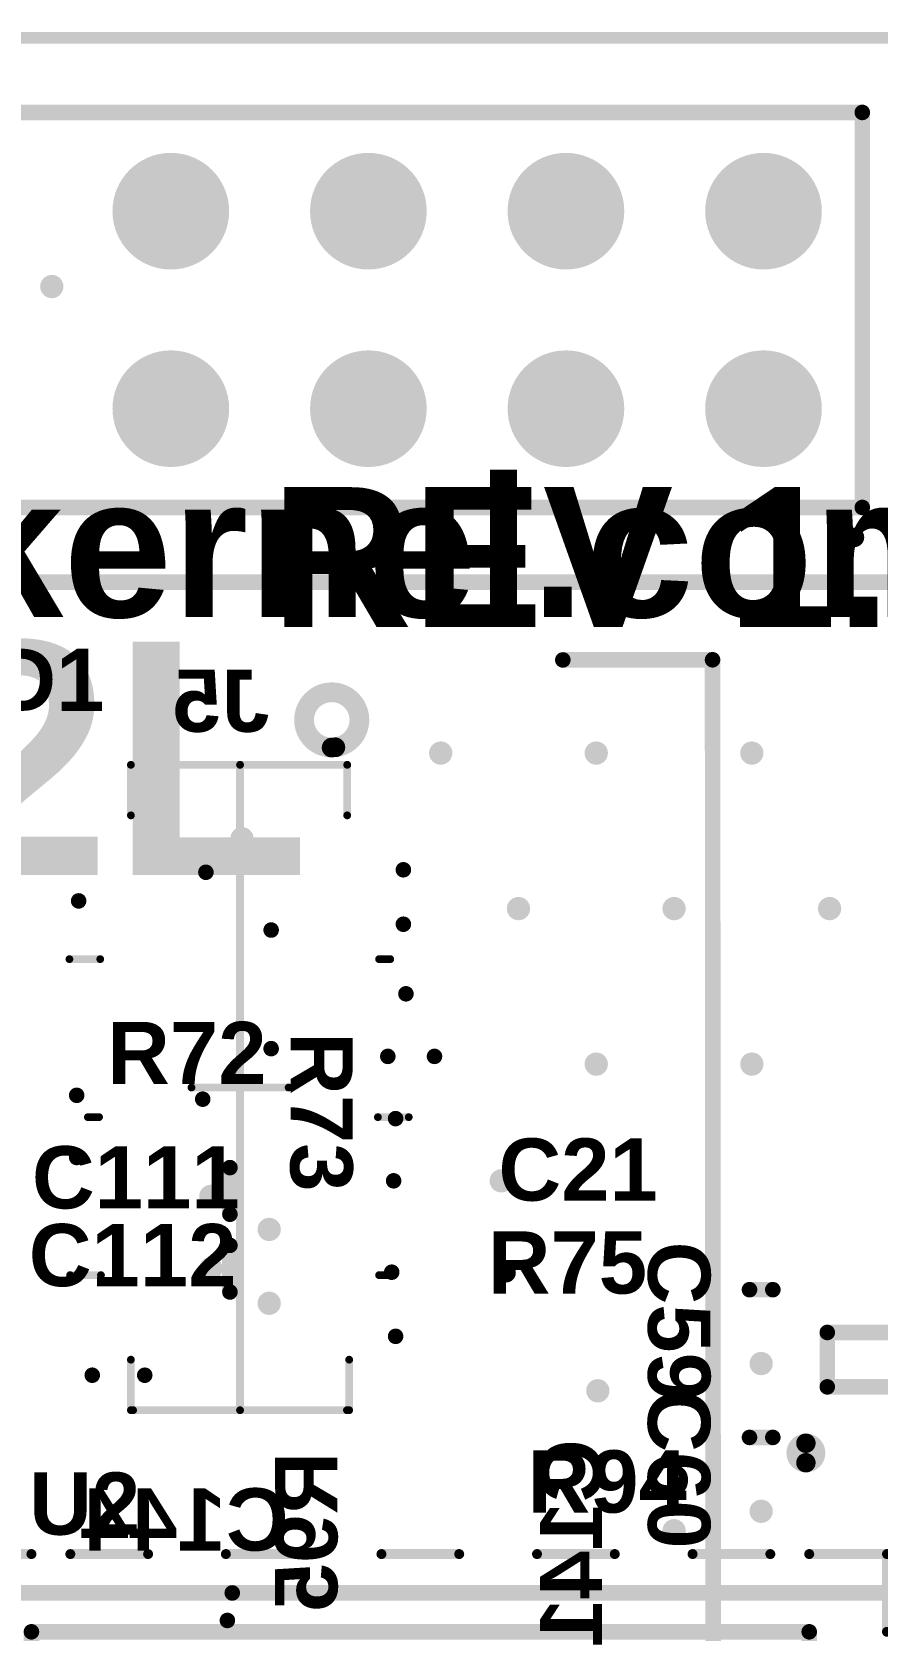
# Model space of a CAD drawing. Extents: x -0.3 to 75.5, y -0.2 to 56.1.
# Drawn here: x 51.22 to 62.09, y 35.52 to 56.08 of the extents above; entities that cross this region are included whole.
import ezdxf

# ---------------------------------------------------------------- set-up
doc = ezdxf.new("R2010")
doc.units = 0
doc.layers.get('0').update_dxf_attribs({"linetype": 'CONTINUOUS'})
for name, color, linetype in [('BOTTOMOVERLAY', 54, 'CONTINUOUS'), ('KEEPOUTLAYER', 6, 'CONTINUOUS'), ('MULTILAYER', 9, 'CONTINUOUS'), ('PADHOLELAYER', 156, 'CONTINUOUS'), ('TOPOVERLAY', 2, 'CONTINUOUS'), ('VIAHOLELAYER', 16, 'CONTINUOUS')]:
    doc.layers.add(name, color=color, linetype=linetype)
doc.styles.add('ARIAL', font='arialbd.ttf', dxfattribs={"height": 0.2})

# ---------------------------------------------------------------- blocks, each defined once
blk = doc.blocks.new('HEAT_SINK_40X40_55MM_34')
at = {"layer": 'TOPOVERLAY', "const_width": 0.2}
for points in [[(-19.975, -20.001), (-20.001, 20)], [(-18.05, -19.999), (-19.975, -20.001)]]:
    blk.add_lwpolyline(points, dxfattribs=at)
at = {"layer": 'TOPOVERLAY', "const_width": 0.1}
for points in [[(-20.025, -20.001, 1), (-19.925, -20.001, 1)], [(-20.025, -20.001, 1), (-19.925, -20.001, 1)], [(-18.1, -19.999, 1), (-18, -19.999, 1)]]:
    blk.add_lwpolyline(points, format="xyb", close=True, dxfattribs=at)
blk = doc.blocks.new('GB042_34P_H10_B_100')
at = {"layer": 'BOTTOMOVERLAY', "const_width": 0.1}
for points in [[(0.381, 1.772), (0.381, 2.169)], [(-1.651, 1.788), (-1.651, 1.931)], [(2.413, 1.788), (2.413, 1.931)], [(4.15, 1.403), (3.5, 1.403)], [(-3.5, 1.378), (-4.15, 1.378)], [(-4.15, -1.403), (-4.15, 1.378)], [(4.15, -1.375), (4.15, 1.375)], [(0, -0.625), (0, 0.625)], [(4.15, 0), (-4.15, 0)], [(-3.5, -1.403), (-4.15, -1.403)], [(4.15, -1.403), (3.5, -1.403)], [(-1.651, -2.194), (-1.651, -1.797)], [(0.381, -1.956), (0.381, -1.813)], [(2.413, -2.185), (2.413, -1.788)]]:
    blk.add_lwpolyline(points, dxfattribs=at)
at = {"layer": 'BOTTOMOVERLAY'}
for points, const_width in [([(0.356, 2.169, 1), (0.406, 2.169, 1)], 0.05), ([(-1.676, 1.931, 1), (-1.626, 1.931, 1)], 0.05), ([(2.388, 1.931, 1), (2.438, 1.931, 1)], 0.05), ([(-1.676, 1.788, 1), (-1.626, 1.788, 1)], 0.05), ([(0.356, 1.772, 1), (0.406, 1.772, 1)], 0.05), ([(2.388, 1.788, 1), (2.438, 1.788, 1)], 0.05), ([(3.475, 1.403, 1), (3.525, 1.403, 1)], 0.05), ([(4.125, 1.403, 1), (4.175, 1.403, 1)], 0.05), ([(-4.439, 1.225, 1), (-4.312, 1.225, 1)], 0.127), ([(-4.435, 1.178, 1), (-4.308, 1.178, 1)], 0.127), ([(-4.175, 1.378, 1), (-4.125, 1.378, 1)], 0.05), ([(-4.175, 1.378, 1), (-4.125, 1.378, 1)], 0.05), ([(-3.525, 1.378, 1), (-3.475, 1.378, 1)], 0.05), ([(4.125, 1.375, 1), (4.175, 1.375, 1)], 0.05), ([(-0.025, 0.625, 1), (0.025, 0.625, 1)], 0.05), ([(-4.175, 0, 1), (-4.125, 0, 1)], 0.05), ([(4.125, 0, 1), (4.175, 0, 1)], 0.05), ([(-0.025, -0.625, 1), (0.025, -0.625, 1)], 0.05), ([(-4.175, -1.403, 1), (-4.125, -1.403, 1)], 0.05), ([(-4.175, -1.403, 1), (-4.125, -1.403, 1)], 0.05), ([(-3.525, -1.403, 1), (-3.475, -1.403, 1)], 0.05), ([(3.475, -1.403, 1), (3.525, -1.403, 1)], 0.05), ([(4.125, -1.375, 1), (4.175, -1.375, 1)], 0.05), ([(4.125, -1.403, 1), (4.175, -1.403, 1)], 0.05), ([(-1.676, -1.797, 1), (-1.626, -1.797, 1)], 0.05), ([(0.356, -1.813, 1), (0.406, -1.813, 1)], 0.05), ([(2.388, -1.788, 1), (2.438, -1.788, 1)], 0.05), ([(0.356, -1.956, 1), (0.406, -1.956, 1)], 0.05), ([(-1.676, -2.194, 1), (-1.626, -2.194, 1)], 0.05), ([(2.388, -2.185, 1), (2.438, -2.185, 1)], 0.05)]:
    blk.add_lwpolyline(points, format="xyb", close=True, dxfattribs=dict(at, const_width=const_width))
at = {"layer": 'BOTTOMOVERLAY', "const_width": 0.254}
blk.add_lwpolyline([(-4.372, 1.178, -30.164478), (-4.375, 1.225)], format="xyb", dxfattribs=at)
blk = doc.blocks.new('CAPC1207L_116')
at = {"layer": 'TOPOVERLAY', "const_width": 0.2}
blk.add_lwpolyline([(0, -0.3), (0, 0.3)], dxfattribs=at)
at = {"layer": 'TOPOVERLAY', "const_width": 0.1}
for points in [[(-0.05, 0.3, 1), (0.05, 0.3, 1)], [(-0.05, -0.3, 1), (0.05, -0.3, 1)]]:
    blk.add_lwpolyline(points, format="xyb", close=True, dxfattribs=at)
blk = doc.blocks.new('CAPC1207L_117')
at = {"layer": 'TOPOVERLAY', "const_width": 0.2}
blk.add_lwpolyline([(0, -0.3), (0, 0.3)], dxfattribs=at)
at = {"layer": 'TOPOVERLAY', "const_width": 0.1}
for points in [[(-0.05, 0.3, 1), (0.05, 0.3, 1)], [(-0.05, -0.3, 1), (0.05, -0.3, 1)]]:
    blk.add_lwpolyline(points, format="xyb", close=True, dxfattribs=at)
blk = doc.blocks.new('CAPC1005L_129')
at = {"layer": 'TOPOVERLAY', "const_width": 0.2}
blk.add_lwpolyline([(0, -0.15), (0, 0.15)], dxfattribs=at)
at = {"layer": 'TOPOVERLAY', "const_width": 0.1}
for points in [[(-0.05, 0.15, 1), (0.05, 0.15, 1)], [(-0.05, -0.15, 1), (0.05, -0.15, 1)]]:
    blk.add_lwpolyline(points, format="xyb", close=True, dxfattribs=at)
blk = doc.blocks.new('CAPC1005L_130')
at = {"layer": 'TOPOVERLAY', "const_width": 0.2}
blk.add_lwpolyline([(0, 0.15), (0, -0.15)], dxfattribs=at)
at = {"layer": 'TOPOVERLAY', "const_width": 0.1}
for points in [[(-0.05, 0.15, 1), (0.05, 0.15, 1)], [(-0.05, -0.15, 1), (0.05, -0.15, 1)]]:
    blk.add_lwpolyline(points, format="xyb", close=True, dxfattribs=at)
blk = doc.blocks.new('SOT23_5BL_155')
at = {"layer": 'TOPOVERLAY'}
for points, const_width in [([(-1.075, 1.825, 1), (-1.325, 1.825, 1)], 0.25), ([(-1.388, 1.825, 1), (-1.263, 1.825, 1)], 0.125), ([(-1.137, 1.825, 1), (-1.012, 1.825, 1)], 0.125), ([(-0.4, 1.55, 1), (-0.3, 1.55, 1)], 0.1), ([(-0.4, 1.55, 1), (-0.3, 1.55, 1)], 0.1), ([(0.3, 1.55, 1), (0.4, 1.55, 1)], 0.1), ([(0.3, 1.55, 1), (0.4, 1.55, 1)], 0.1), ([(-0.4, -1.55, 1), (-0.3, -1.55, 1)], 0.1), ([(-0.4, -1.55, 1), (-0.3, -1.55, 1)], 0.1), ([(0.3, -1.55, 1), (0.4, -1.55, 1)], 0.1), ([(0.3, -1.55, 1), (0.4, -1.55, 1)], 0.1)]:
    blk.add_lwpolyline(points, format="xyb", close=True, dxfattribs=dict(at, const_width=const_width))
at = {"layer": 'TOPOVERLAY', "const_width": 0.2}
for points in [[(-0.35, 1.55), (-0.35, -1.55)], [(-0.35, 1.55), (0.35, 1.55)], [(0.35, 1.55), (0.35, -1.55)], [(-0.35, -1.55), (0.35, -1.55)]]:
    blk.add_lwpolyline(points, dxfattribs=at)
blk = doc.blocks.new('BGA200_15R00X10R00X0R90_29')
at = {"layer": 'TOPOVERLAY'}
for points, const_width in [([(-7.366, 9.144), (-6.604, 9.906)], 0.127), ([(-6.604, 9.906), (-6, 8.5)], 0.127), ([(-7.366, 9.144), (-5.969, 8.509)], 0.127), ([(-6, 8.5), (-5, 8.5)], 0.127), ([(-6, 7.5), (-6, 8.5)], 0.127), ([(-4.5, 8.5), (-3.5, 8.5)], 0.127), ([(-2.5, 8.5), (-1.5, 8.5)], 0.127), ([(-0.5, 8.5), (0.5, 8.5)], 0.127), ([(1.5, 8.5), (2.5, 8.5)], 0.127), ([(3.5, 8.5), (4.5, 8.5)], 0.127), ([(5, 8.5), (6, 8.5)], 0.127), ([(6, 7.5), (6, 8.5)], 0.127), ([(-5, -7.5), (-5, 7.5)], 0.2), ([(-5, 7.5), (5, 7.5)], 0.2), ([(5, -7.5), (5, 7.5)], 0.2), ([(-6, 5.5), (-6, 6.5)], 0.127), ([(6, 5.5), (6, 6.5)], 0.127), ([(-6, 3.5), (-6, 4.5)], 0.127), ([(6, 3.5), (6, 4.5)], 0.127), ([(-6, 1.5), (-6, 2.5)], 0.127), ([(6, 1.5), (6, 2.5)], 0.127), ([(-6, -0.5), (-6, 0.5)], 0.127), ([(0, 0), (0, 0.5)], 0.2), ([(6, -0.5), (6, 0.5)], 0.127), ([(-0.5, 0), (0, 0)], 0.2), ([(0, 0), (0.5, 0)], 0.2), ([(0, -0.5), (0, 0)], 0.2), ([(-6, -2.5), (-6, -1.5)], 0.127), ([(6, -2.5), (6, -1.5)], 0.127), ([(-6, -4.5), (-6, -3.5)], 0.127), ([(6, -4.5), (6, -3.5)], 0.127), ([(-6, -6.5), (-6, -5.5)], 0.127), ([(6, -6.5), (6, -5.5)], 0.127), ([(-6, -8.5), (-6, -7.5)], 0.127), ([(-5, -7.5), (5, -7.5)], 0.2), ([(6, -8.5), (6, -7.5)], 0.127), ([(-6, -8.5), (-5, -8.5)], 0.127), ([(-4.5, -8.5), (-3.5, -8.5)], 0.127), ([(-2.5, -8.5), (-1.5, -8.5)], 0.127), ([(-0.5, -8.5), (0.5, -8.5)], 0.127), ([(1.5, -8.5), (2.5, -8.5)], 0.127), ([(3.5, -8.5), (4.5, -8.5)], 0.127), ([(5, -8.5), (6, -8.5)], 0.127)]:
    blk.add_lwpolyline(points, dxfattribs=dict(at, const_width=const_width))
for points, const_width in [([(-6.636, 9.906, 1), (-6.573, 9.906, 1)], 0.0635), ([(-6.636, 9.906, 1), (-6.573, 9.906, 1)], 0.0635), ([(-7.398, 9.144, 1), (-7.334, 9.144, 1)], 0.0635), ([(-7.398, 9.144, 1), (-7.334, 9.144, 1)], 0.0635), ([(-6.032, 8.5, 1), (-5.968, 8.5, 1)], 0.0635), ([(-6.032, 8.5, 1), (-5.968, 8.5, 1)], 0.0635), ([(-6.032, 8.5, 1), (-5.968, 8.5, 1)], 0.0635), ([(-6.001, 8.509, 1), (-5.937, 8.509, 1)], 0.0635), ([(-5.032, 8.5, 1), (-4.968, 8.5, 1)], 0.0635), ([(-4.532, 8.5, 1), (-4.468, 8.5, 1)], 0.0635), ([(-3.532, 8.5, 1), (-3.468, 8.5, 1)], 0.0635), ([(-2.532, 8.5, 1), (-2.468, 8.5, 1)], 0.0635), ([(-1.532, 8.5, 1), (-1.469, 8.5, 1)], 0.0635), ([(-0.532, 8.5, 1), (-0.468, 8.5, 1)], 0.0635), ([(0.468, 8.5, 1), (0.532, 8.5, 1)], 0.0635), ([(1.468, 8.5, 1), (1.532, 8.5, 1)], 0.0635), ([(2.468, 8.5, 1), (2.532, 8.5, 1)], 0.0635), ([(3.468, 8.5, 1), (3.532, 8.5, 1)], 0.0635), ([(4.468, 8.5, 1), (4.532, 8.5, 1)], 0.0635), ([(4.968, 8.5, 1), (5.032, 8.5, 1)], 0.0635), ([(5.968, 8.5, 1), (6.032, 8.5, 1)], 0.0635), ([(5.968, 8.5, 1), (6.032, 8.5, 1)], 0.0635), ([(-6.032, 7.5, 1), (-5.968, 7.5, 1)], 0.0635), ([(-5.05, 7.5, 1), (-4.95, 7.5, 1)], 0.0999), ([(-5.05, 7.5, 1), (-4.95, 7.5, 1)], 0.0999), ([(4.95, 7.5, 1), (5.05, 7.5, 1)], 0.0999), ([(4.95, 7.5, 1), (5.05, 7.5, 1)], 0.0999), ([(5.968, 7.5, 1), (6.032, 7.5, 1)], 0.0635), ([(-6.032, 6.5, 1), (-5.968, 6.5, 1)], 0.0635), ([(5.968, 6.5, 1), (6.032, 6.5, 1)], 0.0635), ([(-6.032, 5.5, 1), (-5.968, 5.5, 1)], 0.0635), ([(5.968, 5.5, 1), (6.032, 5.5, 1)], 0.0635), ([(-6.032, 4.5, 1), (-5.968, 4.5, 1)], 0.0635), ([(5.968, 4.5, 1), (6.031, 4.5, 1)], 0.0635), ([(-6.032, 3.5, 1), (-5.968, 3.5, 1)], 0.0635), ([(5.968, 3.5, 1), (6.031, 3.5, 1)], 0.0635), ([(-6.032, 2.5, 1), (-5.968, 2.5, 1)], 0.0635), ([(5.968, 2.5, 1), (6.031, 2.5, 1)], 0.0635), ([(-6.032, 1.5, 1), (-5.968, 1.5, 1)], 0.0635), ([(5.968, 1.5, 1), (6.031, 1.5, 1)], 0.0635), ([(-6.032, 0.5, 1), (-5.968, 0.5, 1)], 0.0635), ([(-0.05, 0.5, 1), (0.05, 0.5, 1)], 0.0999), ([(5.968, 0.5, 1), (6.032, 0.5, 1)], 0.0635), ([(-0.55, 0, 1), (-0.45, 0, 1)], 0.0999), ([(-0.05, 0, 1), (0.05, 0, 1)], 0.0999), ([(-0.05, 0, 1), (0.05, 0, 1)], 0.0999), ([(-0.05, 0, 1), (0.05, 0, 1)], 0.0999), ([(-0.05, 0, 1), (0.05, 0, 1)], 0.0999), ([(0.45, 0, 1), (0.55, 0, 1)], 0.0999), ([(-0.05, -0.5, 1), (0.05, -0.5, 1)], 0.0999), ([(-6.032, -0.5, 1), (-5.968, -0.5, 1)], 0.0635), ([(5.968, -0.5, 1), (6.032, -0.5, 1)], 0.0635), ([(-6.032, -1.5, 1), (-5.968, -1.5, 1)], 0.0635), ([(5.968, -1.5, 1), (6.031, -1.5, 1)], 0.0635), ([(-6.032, -2.5, 1), (-5.968, -2.5, 1)], 0.0635), ([(5.968, -2.5, 1), (6.031, -2.5, 1)], 0.0635), ([(-6.032, -3.5, 1), (-5.968, -3.5, 1)], 0.0635), ([(5.968, -3.5, 1), (6.031, -3.5, 1)], 0.0635), ([(-6.032, -4.5, 1), (-5.968, -4.5, 1)], 0.0635), ([(5.968, -4.5, 1), (6.031, -4.5, 1)], 0.0635), ([(-6.032, -5.5, 1), (-5.968, -5.5, 1)], 0.0635), ([(5.968, -5.5, 1), (6.032, -5.5, 1)], 0.0635), ([(-6.032, -6.5, 1), (-5.968, -6.5, 1)], 0.0635), ([(5.968, -6.5, 1), (6.032, -6.5, 1)], 0.0635), ([(-6.032, -7.5, 1), (-5.968, -7.5, 1)], 0.0635), ([(-5.05, -7.5, 1), (-4.95, -7.5, 1)], 0.0999), ([(-5.05, -7.5, 1), (-4.95, -7.5, 1)], 0.0999), ([(4.95, -7.5, 1), (5.05, -7.5, 1)], 0.0999), ([(4.95, -7.5, 1), (5.05, -7.5, 1)], 0.0999), ([(5.968, -7.5, 1), (6.032, -7.5, 1)], 0.0635), ([(-6.032, -8.5, 1), (-5.968, -8.5, 1)], 0.0635), ([(-6.032, -8.5, 1), (-5.968, -8.5, 1)], 0.0635), ([(-5.032, -8.5, 1), (-4.968, -8.5, 1)], 0.0635), ([(-4.532, -8.5, 1), (-4.468, -8.5, 1)], 0.0635), ([(-3.532, -8.5, 1), (-3.468, -8.5, 1)], 0.0635), ([(-2.532, -8.5, 1), (-2.468, -8.5, 1)], 0.0635), ([(-1.532, -8.5, 1), (-1.469, -8.5, 1)], 0.0635), ([(-0.532, -8.5, 1), (-0.468, -8.5, 1)], 0.0635), ([(0.468, -8.5, 1), (0.532, -8.5, 1)], 0.0635), ([(1.468, -8.5, 1), (1.532, -8.5, 1)], 0.0635), ([(2.468, -8.5, 1), (2.532, -8.5, 1)], 0.0635), ([(3.468, -8.5, 1), (3.532, -8.5, 1)], 0.0635), ([(4.468, -8.5, 1), (4.532, -8.5, 1)], 0.0635), ([(4.968, -8.5, 1), (5.032, -8.5, 1)], 0.0635), ([(5.968, -8.5, 1), (6.032, -8.5, 1)], 0.0635), ([(5.968, -8.5, 1), (6.032, -8.5, 1)], 0.0635)]:
    blk.add_lwpolyline(points, format="xyb", close=True, dxfattribs=dict(at, const_width=const_width))
blk = doc.blocks.new('HDR2X20_308')
at = {"layer": 'MULTILAYER'}
h = blk.add_hatch(color=9, dxfattribs=at)
edge = h.paths.add_edge_path()
edge.add_arc((40.64, 2.54), 0.75, 0, 360)
h = blk.add_hatch(color=9, dxfattribs=at)
edge = h.paths.add_edge_path()
edge.add_arc((43.18, 2.54), 0.75, 0, 360)
h = blk.add_hatch(color=9, dxfattribs=at)
edge = h.paths.add_edge_path()
edge.add_arc((45.72, 2.54), 0.75, 0, 360)
h = blk.add_hatch(color=9, dxfattribs=at)
edge = h.paths.add_edge_path()
edge.add_arc((48.26, 2.54), 0.75, 0, 360)
h = blk.add_hatch(color=9, dxfattribs=at)
edge = h.paths.add_edge_path()
edge.add_arc((40.64, 0), 0.75, 0, 360)
h = blk.add_hatch(color=9, dxfattribs=at)
edge = h.paths.add_edge_path()
edge.add_arc((43.18, 0), 0.75, 0, 360)
h = blk.add_hatch(color=9, dxfattribs=at)
edge = h.paths.add_edge_path()
edge.add_arc((45.72, 0), 0.75, 0, 360)
h = blk.add_hatch(color=9, dxfattribs=at)
edge = h.paths.add_edge_path()
edge.add_arc((48.26, 0), 0.75, 0, 360)
at = {"layer": 'PADHOLELAYER'}
h = blk.add_hatch(color=156, dxfattribs=at)
edge = h.paths.add_edge_path()
edge.add_arc((40.64, 2.54), 0.45, 0, 360)
h = blk.add_hatch(color=156, dxfattribs=at)
edge = h.paths.add_edge_path()
edge.add_arc((43.18, 2.54), 0.45, 0, 360)
h = blk.add_hatch(color=156, dxfattribs=at)
edge = h.paths.add_edge_path()
edge.add_arc((45.72, 2.54), 0.45, 0, 360)
h = blk.add_hatch(color=156, dxfattribs=at)
edge = h.paths.add_edge_path()
edge.add_arc((48.26, 2.54), 0.45, 0, 360)
h = blk.add_hatch(color=156, dxfattribs=at)
edge = h.paths.add_edge_path()
edge.add_arc((40.64, 0), 0.45, 0, 360)
h = blk.add_hatch(color=156, dxfattribs=at)
edge = h.paths.add_edge_path()
edge.add_arc((43.18, 0), 0.45, 0, 360)
h = blk.add_hatch(color=156, dxfattribs=at)
edge = h.paths.add_edge_path()
edge.add_arc((45.72, 0), 0.45, 0, 360)
h = blk.add_hatch(color=156, dxfattribs=at)
edge = h.paths.add_edge_path()
edge.add_arc((48.26, 0), 0.45, 0, 360)
at = {"layer": 'TOPOVERLAY', "const_width": 0.2}
for points in [[(-1.27, 3.81), (49.53, 3.81)], [(49.53, -1.27), (49.53, 3.81)], [(-1.27, -1.27), (49.53, -1.27)]]:
    blk.add_lwpolyline(points, dxfattribs=at)
at = {"layer": 'TOPOVERLAY', "const_width": 0.1}
for points in [[(49.48, 3.81, 1), (49.58, 3.81, 1)], [(49.48, 3.81, 1), (49.58, 3.81, 1)], [(49.48, -1.27, 1), (49.58, -1.27, 1)], [(49.48, -1.27, 1), (49.58, -1.27, 1)]]:
    blk.add_lwpolyline(points, format="xyb", close=True, dxfattribs=at)

msp = doc.modelspace()

# ---------------------------------------------------------------- hatches: boundary and pattern name
at = {"layer": 'VIAHOLELAYER'}
h = msp.add_hatch(color=16, dxfattribs=at)
edge = h.paths.add_edge_path()
edge.add_arc((51.48, 52.801), 0.15, 0, 360)
h = msp.add_hatch(color=16, dxfattribs=at)
edge = h.paths.add_edge_path()
edge.add_arc((61.8, 49.575), 0.125, 0, 360)
h = msp.add_hatch(color=16, dxfattribs=at)
edge = h.paths.add_edge_path()
edge.add_arc((56.48, 46.801), 0.15, 0, 360)
h = msp.add_hatch(color=16, dxfattribs=at)
edge = h.paths.add_edge_path()
edge.add_arc((58.48, 46.801), 0.15, 0, 360)
h = msp.add_hatch(color=16, dxfattribs=at)
edge = h.paths.add_edge_path()
edge.add_arc((60.48, 46.801), 0.15, 0, 360)
h = msp.add_hatch(color=16, dxfattribs=at)
edge = h.paths.add_edge_path()
edge.add_arc((53.925, 45.7), 0.15, 0, 360)
h = msp.add_hatch(color=16, dxfattribs=at)
edge = h.paths.add_edge_path()
edge.add_arc((53.461, 45.268), 0.1, 0, 360)
h = msp.add_hatch(color=16, dxfattribs=at)
edge = h.paths.add_edge_path()
edge.add_arc((56, 45.3), 0.1, 0, 360)
h = msp.add_hatch(color=16, dxfattribs=at)
edge = h.paths.add_edge_path()
edge.add_arc((51.825, 44.9), 0.1, 0, 360)
h = msp.add_hatch(color=16, dxfattribs=at)
edge = h.paths.add_edge_path()
edge.add_arc((57.48, 44.801), 0.15, 0, 360)
h = msp.add_hatch(color=16, dxfattribs=at)
edge = h.paths.add_edge_path()
edge.add_arc((59.48, 44.801), 0.15, 0, 360)
h = msp.add_hatch(color=16, dxfattribs=at)
edge = h.paths.add_edge_path()
edge.add_arc((61.48, 44.801), 0.15, 0, 360)
h = msp.add_hatch(color=16, dxfattribs=at)
edge = h.paths.add_edge_path()
edge.add_arc((54.3, 44.525), 0.1, 0, 360)
h = msp.add_hatch(color=16, dxfattribs=at)
edge = h.paths.add_edge_path()
edge.add_arc((56, 44.6), 0.1, 0, 360)
h = msp.add_hatch(color=16, dxfattribs=at)
edge = h.paths.add_edge_path()
edge.add_arc((56.033, 43.705), 0.1, 0, 360)
h = msp.add_hatch(color=16, dxfattribs=at)
edge = h.paths.add_edge_path()
edge.add_arc((54.3, 43), 0.1, 0, 360)
h = msp.add_hatch(color=16, dxfattribs=at)
edge = h.paths.add_edge_path()
edge.add_arc((55.8, 42.9), 0.1, 0, 360)
h = msp.add_hatch(color=16, dxfattribs=at)
edge = h.paths.add_edge_path()
edge.add_arc((56.4, 42.9), 0.1, 0, 360)
h = msp.add_hatch(color=16, dxfattribs=at)
edge = h.paths.add_edge_path()
edge.add_arc((58.48, 42.801), 0.15, 0, 360)
h = msp.add_hatch(color=16, dxfattribs=at)
edge = h.paths.add_edge_path()
edge.add_arc((60.48, 42.801), 0.15, 0, 360)
h = msp.add_hatch(color=16, dxfattribs=at)
edge = h.paths.add_edge_path()
edge.add_arc((51.8, 42.4), 0.1, 0, 360)
h = msp.add_hatch(color=16, dxfattribs=at)
edge = h.paths.add_edge_path()
edge.add_arc((53.42, 42.35), 0.1, 0, 360)
h = msp.add_hatch(color=16, dxfattribs=at)
edge = h.paths.add_edge_path()
edge.add_arc((55.9, 42.1), 0.1, 0, 360)
h = msp.add_hatch(color=16, dxfattribs=at)
edge = h.paths.add_edge_path()
edge.add_arc((51.8, 41.6), 0.1, 0, 360)
h = msp.add_hatch(color=16, dxfattribs=at)
edge = h.paths.add_edge_path()
edge.add_arc((55.875, 41.3), 0.1, 0, 360)
h = msp.add_hatch(color=16, dxfattribs=at)
edge = h.paths.add_edge_path()
edge.add_arc((57.258, 41.3), 0.15, 0, 360)
h = msp.add_hatch(color=16, dxfattribs=at)
edge = h.paths.add_edge_path()
edge.add_arc((53.525, 41.1), 0.15, 0, 360)
h = msp.add_hatch(color=16, dxfattribs=at)
edge = h.paths.add_edge_path()
edge.add_arc((54.275, 40.675), 0.15, 0, 360)
h = msp.add_hatch(color=16, dxfattribs=at)
edge = h.paths.add_edge_path()
edge.add_arc((53.525, 40.17), 0.15, 0, 360)
h = msp.add_hatch(color=16, dxfattribs=at)
edge = h.paths.add_edge_path()
edge.add_arc((55.85, 40.125), 0.1, 0, 360)
h = msp.add_hatch(color=16, dxfattribs=at)
edge = h.paths.add_edge_path()
edge.add_arc((57.321, 40.117), 0.125, 0, 360)
h = msp.add_hatch(color=16, dxfattribs=at)
edge = h.paths.add_edge_path()
edge.add_arc((54.275, 39.725), 0.15, 0, 360)
h = msp.add_hatch(color=16, dxfattribs=at)
edge = h.paths.add_edge_path()
edge.add_arc((55.9, 39.3), 0.1, 0, 360)
h = msp.add_hatch(color=16, dxfattribs=at)
edge = h.paths.add_edge_path()
edge.add_arc((60.6, 38.95), 0.15, 0, 360)
h = msp.add_hatch(color=16, dxfattribs=at)
edge = h.paths.add_edge_path()
edge.add_arc((52, 38.8), 0.1, 0, 360)
h = msp.add_hatch(color=16, dxfattribs=at)
edge = h.paths.add_edge_path()
edge.add_arc((52.675, 38.8), 0.1, 0, 360)
h = msp.add_hatch(color=16, dxfattribs=at)
edge = h.paths.add_edge_path()
edge.add_arc((58.5, 38.6), 0.15, 0, 360)
h = msp.add_hatch(color=16, dxfattribs=at)
edge = h.paths.add_edge_path()
edge.add_arc((60.6, 37.05), 0.15, 0, 360)
h = msp.add_hatch(color=16, dxfattribs=at)
edge = h.paths.add_edge_path()
edge.add_arc((59.48, 36.8), 0.15, 0, 360)
h = msp.add_hatch(color=16, dxfattribs=at)
edge = h.paths.add_edge_path()
edge.add_arc((53.737, 35.646), 0.1, 0, 360)

# ---------------------------------------------------------------- linework, layer by layer
at = {"layer": 'BOTTOMOVERLAY', "const_width": 0.2}
for points in [[(50.9, 49), (68.9, 49)], [(50.883, 36), (53.8, 36)], [(53.8, 36), (68.9, 36)]]:
    msp.add_lwpolyline(points, dxfattribs=at)
at = {"layer": 'BOTTOMOVERLAY', "const_width": 0.1}
msp.add_lwpolyline([(53.75, 36, 1), (53.85, 36, 1)], format="xyb", close=True, dxfattribs=at)
msp.add_lwpolyline([(53.75, 36, 1), (53.85, 36, 1)], format="xyb", close=True, dxfattribs=at)
at = {"layer": 'KEEPOUTLAYER', "const_width": 0.15}
msp.add_lwpolyline([(3, 56), (66, 56)], dxfattribs=at)

# ---------------------------------------------------------------- block references
for name, p in [('HDR2X20_308', (12.37, 51.23)), ('CAPC1207L_117', (53.77, 41.17)), ('CAPC1207L_116', (53.77, 40.17)), ('BGA200_15R00X10R00X0R90_29', (56.218, 28))]:
    msp.add_blockref(name, p)
for name, p, rotation in [('HEAT_SINK_40X40_55MM_34', (40, 28), 180), ('GB042_34P_H10_B_100', (53.9, 42.5), 270), ('CAPC1005L_130', (60.6, 39.9), 90), ('SOT23_5BL_155', (63, 39), 90), ('CAPC1005L_129', (60.6, 38), 270)]:
    msp.add_blockref(name, p, dxfattribs=dict(rotation=rotation))

# ---------------------------------------------------------------- texts
at = {"layer": 'BOTTOMOVERLAY', "style": 'ARIAL', "text_generation_flag": 2}
for s, p in [('J5', (54.279, 47.075)), ('C144', (54.526, 36.545))]:
    msp.add_text(s, height=0.8, dxfattribs=at).set_placement(p)
for s, p in [('C141', (58.555, 37.976)), ('R95', (55.151, 37.816))]:
    msp.add_text(s, height=0.8, rotation=90, dxfattribs=at).set_placement(p)
at = {"layer": 'TOPOVERLAY', "style": 'ARIAL'}
for s, height, rotation, p in [('Design by ruppi.kim@hardkernel.com', 1.8, 360, (18.3, 48.55)), ('REV 1.0 20220218', 1.8, 360, (54.3, 48.421)), ('ODROID-N2L', 3, 360, (28.725, 45.233)), ('R73', 0.8, 270, (54.549, 43.212)), ('C59', 0.8, 270, (59.146, 40.519)), ('C60', 0.8, 270, (59.145, 38.619))]:
    msp.add_text(s, height=height, rotation=rotation, dxfattribs=at).set_placement(p)
for s, p in [('D1', (50.729, 47.344)), ('R72', (52.191, 42.544)), ('C111', (51.224, 40.945)), ('C21', (57.222, 41.045)), ('C112', (51.184, 39.945)), ('R75', (57.084, 39.85)), ('R94', (57.596, 37.033)), ('U2', (51.188, 36.749))]:
    msp.add_text(s, height=0.8, dxfattribs=at).set_placement(p)

doc.saveas('drawing.dxf')
